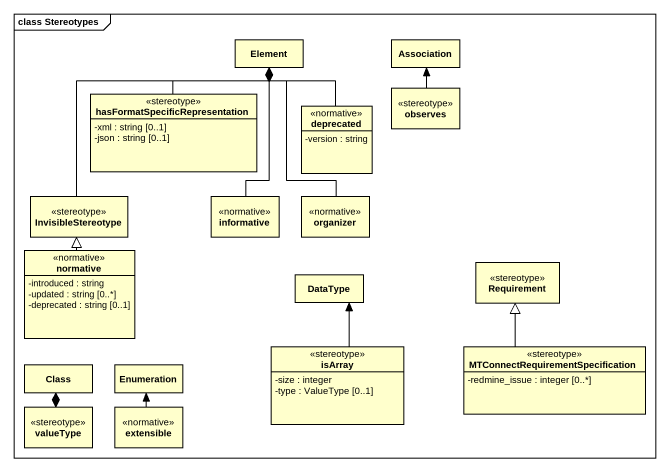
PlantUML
@startuml
mainframe class Stereotypes
hide circle
hide empty members
skinparam classAttributeIconSize 0
class Element
class Association
class observes <<stereotype>>
class "hasFormatSpecificRepresentation" as hasFormatSpecificRepresentat <<stereotype>> {
  -xml : string [0..1]
  -json : string [0..1]
}
class deprecated <<normative>> {
  -version : string
}
class InvisibleStereotype <<stereotype>>
class informative <<normative>>
class organizer <<normative>>
class normative <<normative>> {
  -introduced : string
  -updated : string [0..*]
  -deprecated : string [0..1]
}
class DataType
class Requirement <<stereotype>>
class isArray <<stereotype>> {
  -size : integer
  -type : ValueType [0..1]
}
class "MTConnectRequirementSpecification" as MTConnectRequirementSpecific <<stereotype>> {
  -redmine_issue : integer [0..*]
}
class "Class" as Class_
class Enumeration
class valueType <<stereotype>>
class extensible <<normative>>
observes -up-> Association
hasFormatSpecificRepresentat -up-* Element
deprecated -up-* Element
InvisibleStereotype -up-> Element
informative -up-> Element
organizer -up-* Element
normative -up-|> InvisibleStereotype
isArray -up-> DataType
MTConnectRequirementSpecific -up-|> Requirement
valueType -up-* Class_
extensible -up-> Enumeration
@enduml
